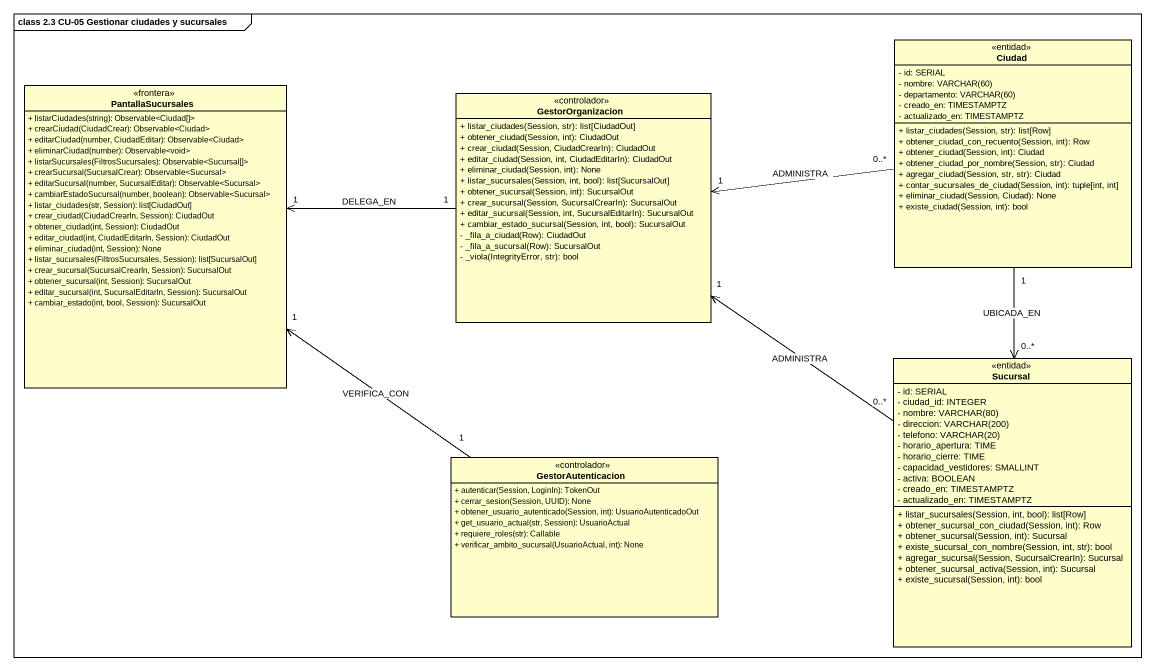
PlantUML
@startuml
mainframe class 2.3 CU-05 Gestionar ciudades y sucursales
hide circle
hide empty members
skinparam classAttributeIconSize 0
class Ciudad <<entidad>> {
  - id: SERIAL
  {field} - nombre: VARCHAR(60)
  {field} - departamento: VARCHAR(60)
  - creado_en: TIMESTAMPTZ
  - actualizado_en: TIMESTAMPTZ
  + listar_ciudades(Session, str): list[Row]
  + obtener_ciudad_con_recuento(Session, int): Row
  + obtener_ciudad(Session, int): Ciudad
  + obtener_ciudad_por_nombre(Session, str): Ciudad
  + agregar_ciudad(Session, str, str): Ciudad
  + contar_sucursales_de_ciudad(Session, int): tuple[int, int]
  + eliminar_ciudad(Session, Ciudad): None
  + existe_ciudad(Session, int): bool
}
class PantallaSucursales <<frontera>> {
  + listarCiudades(string): Observable<Ciudad[]>
  + crearCiudad(CiudadCrear): Observable<Ciudad>
  + editarCiudad(number, CiudadEditar): Observable<Ciudad>
  + eliminarCiudad(number): Observable<void>
  + listarSucursales(FiltrosSucursales): Observable<Sucursal[]>
  + crearSucursal(SucursalCrear): Observable<Sucursal>
  + editarSucursal(number, SucursalEditar): Observable<Sucursal>
  + cambiarEstadoSucursal(number, boolean): Observable<Sucursal>
  + listar_ciudades(str, Session): list[CiudadOut]
  + crear_ciudad(CiudadCrearIn, Session): CiudadOut
  + obtener_ciudad(int, Session): CiudadOut
  + editar_ciudad(int, CiudadEditarIn, Session): CiudadOut
  + eliminar_ciudad(int, Session): None
  + listar_sucursales(FiltrosSucursales, Session): list[SucursalOut]
  + crear_sucursal(SucursalCrearIn, Session): SucursalOut
  + obtener_sucursal(int, Session): SucursalOut
  + editar_sucursal(int, SucursalEditarIn, Session): SucursalOut
  + cambiar_estado(int, bool, Session): SucursalOut
}
class GestorOrganizacion <<controlador>> {
  + listar_ciudades(Session, str): list[CiudadOut]
  + obtener_ciudad(Session, int): CiudadOut
  + crear_ciudad(Session, CiudadCrearIn): CiudadOut
  + editar_ciudad(Session, int, CiudadEditarIn): CiudadOut
  + eliminar_ciudad(Session, int): None
  + listar_sucursales(Session, int, bool): list[SucursalOut]
  + obtener_sucursal(Session, int): SucursalOut
  + crear_sucursal(Session, SucursalCrearIn): SucursalOut
  + editar_sucursal(Session, int, SucursalEditarIn): SucursalOut
  + cambiar_estado_sucursal(Session, int, bool): SucursalOut
  - _fila_a_ciudad(Row): CiudadOut
  - _fila_a_sucursal(Row): SucursalOut
  - _viola(IntegrityError, str): bool
}
class Sucursal <<entidad>> {
  - id: SERIAL
  - ciudad_id: INTEGER
  {field} - nombre: VARCHAR(80)
  {field} - direccion: VARCHAR(200)
  {field} - telefono: VARCHAR(20)
  - horario_apertura: TIME
  - horario_cierre: TIME
  - capacidad_vestidores: SMALLINT
  - activa: BOOLEAN
  - creado_en: TIMESTAMPTZ
  - actualizado_en: TIMESTAMPTZ
  + listar_sucursales(Session, int, bool): list[Row]
  + obtener_sucursal_con_ciudad(Session, int): Row
  + obtener_sucursal(Session, int): Sucursal
  + existe_sucursal_con_nombre(Session, int, str): bool
  + agregar_sucursal(Session, SucursalCrearIn): Sucursal
  + obtener_sucursal_activa(Session, int): Sucursal
  + existe_sucursal(Session, int): bool
}
class GestorAutenticacion <<controlador>> {
  + autenticar(Session, LoginIn): TokenOut
  + cerrar_sesion(Session, UUID): None
  + obtener_usuario_autenticado(Session, int): UsuarioAutenticadoOut
  + get_usuario_actual(str, Session): UsuarioActual
  + requiere_roles(str): Callable
  + verificar_ambito_sucursal(UsuarioActual, int): None
}
PantallaSucursales "1" <-right- "1" GestorOrganizacion : DELEGA_EN
PantallaSucursales "1" <-- "1" GestorAutenticacion : VERIFICA_CON
GestorOrganizacion "1" <-right- "0..*" Ciudad : ADMINISTRA
GestorOrganizacion "1" <-- "0..*" Sucursal : ADMINISTRA
Sucursal "0..*" <-up- "1" Ciudad : UBICADA_EN
@enduml
